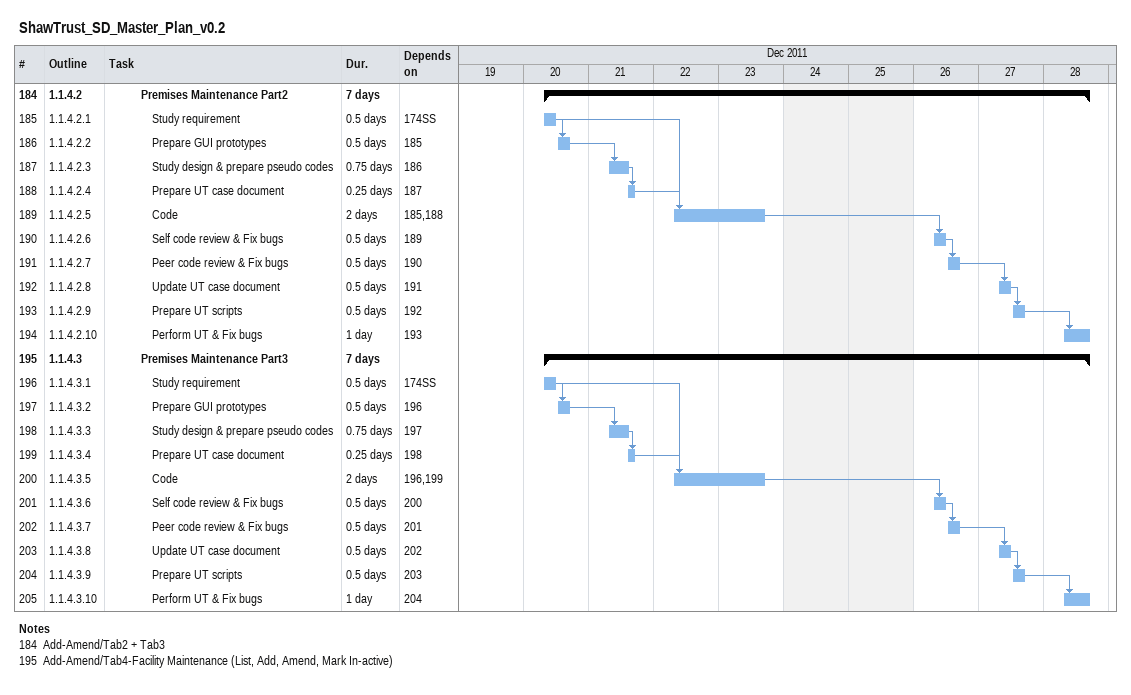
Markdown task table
ShawTrust_SD_Master_Plan_v0.2

| ID | WBS | Task | Duration | Start | Finish | Predecessors |
|---|---|---|---|---|---|---|
| 184 | 1.1.4.2 | **Premises Maintenance Part2** | 7d | 2011-12-20 | 2011-12-28 |  |
| 185 | 1.1.4.2.1 | Study requirement | 0.5d | 2011-12-20 | 2011-12-20 | 174SS |
| 186 | 1.1.4.2.2 | Prepare GUI prototypes | 0.5d | 2011-12-20 | 2011-12-20 | 185 |
| 187 | 1.1.4.2.3 | Study design & prepare pseudo codes | 0.75d | 2011-12-21 | 2011-12-21 | 186 |
| 188 | 1.1.4.2.4 | Prepare UT case document | 0.25d | 2011-12-21 | 2011-12-21 | 187 |
| 189 | 1.1.4.2.5 | Code | 2d | 2011-12-22 | 2011-12-23 | 185, 188 |
| 190 | 1.1.4.2.6 | Self code review & Fix bugs | 0.5d | 2011-12-26 | 2011-12-26 | 189 |
| 191 | 1.1.4.2.7 | Peer code review & Fix bugs | 0.5d | 2011-12-26 | 2011-12-26 | 190 |
| 192 | 1.1.4.2.8 | Update UT case document | 0.5d | 2011-12-27 | 2011-12-27 | 191 |
| 193 | 1.1.4.2.9 | Prepare UT scripts | 0.5d | 2011-12-27 | 2011-12-27 | 192 |
| 194 | 1.1.4.2.10 | Perform UT & Fix bugs | 1d | 2011-12-28 | 2011-12-28 | 193 |
| 195 | 1.1.4.3 | **Premises Maintenance Part3** | 7d | 2011-12-20 | 2011-12-28 |  |
| 196 | 1.1.4.3.1 | Study requirement | 0.5d | 2011-12-20 | 2011-12-20 | 174SS |
| 197 | 1.1.4.3.2 | Prepare GUI prototypes | 0.5d | 2011-12-20 | 2011-12-20 | 196 |
| 198 | 1.1.4.3.3 | Study design & prepare pseudo codes | 0.75d | 2011-12-21 | 2011-12-21 | 197 |
| 199 | 1.1.4.3.4 | Prepare UT case document | 0.25d | 2011-12-21 | 2011-12-21 | 198 |
| 200 | 1.1.4.3.5 | Code | 2d | 2011-12-22 | 2011-12-23 | 196, 199 |
| 201 | 1.1.4.3.6 | Self code review & Fix bugs | 0.5d | 2011-12-26 | 2011-12-26 | 200 |
| 202 | 1.1.4.3.7 | Peer code review & Fix bugs | 0.5d | 2011-12-26 | 2011-12-26 | 201 |
| 203 | 1.1.4.3.8 | Update UT case document | 0.5d | 2011-12-27 | 2011-12-27 | 202 |
| 204 | 1.1.4.3.9 | Prepare UT scripts | 0.5d | 2011-12-27 | 2011-12-27 | 203 |
| 205 | 1.1.4.3.10 | Perform UT & Fix bugs | 1d | 2011-12-28 | 2011-12-28 | 204 |

Notes
- 184: Add-Amend/Tab2 + Tab3
- 195: Add-Amend/Tab4-Facility Maintenance (List, Add, Amend, Mark In-active)
